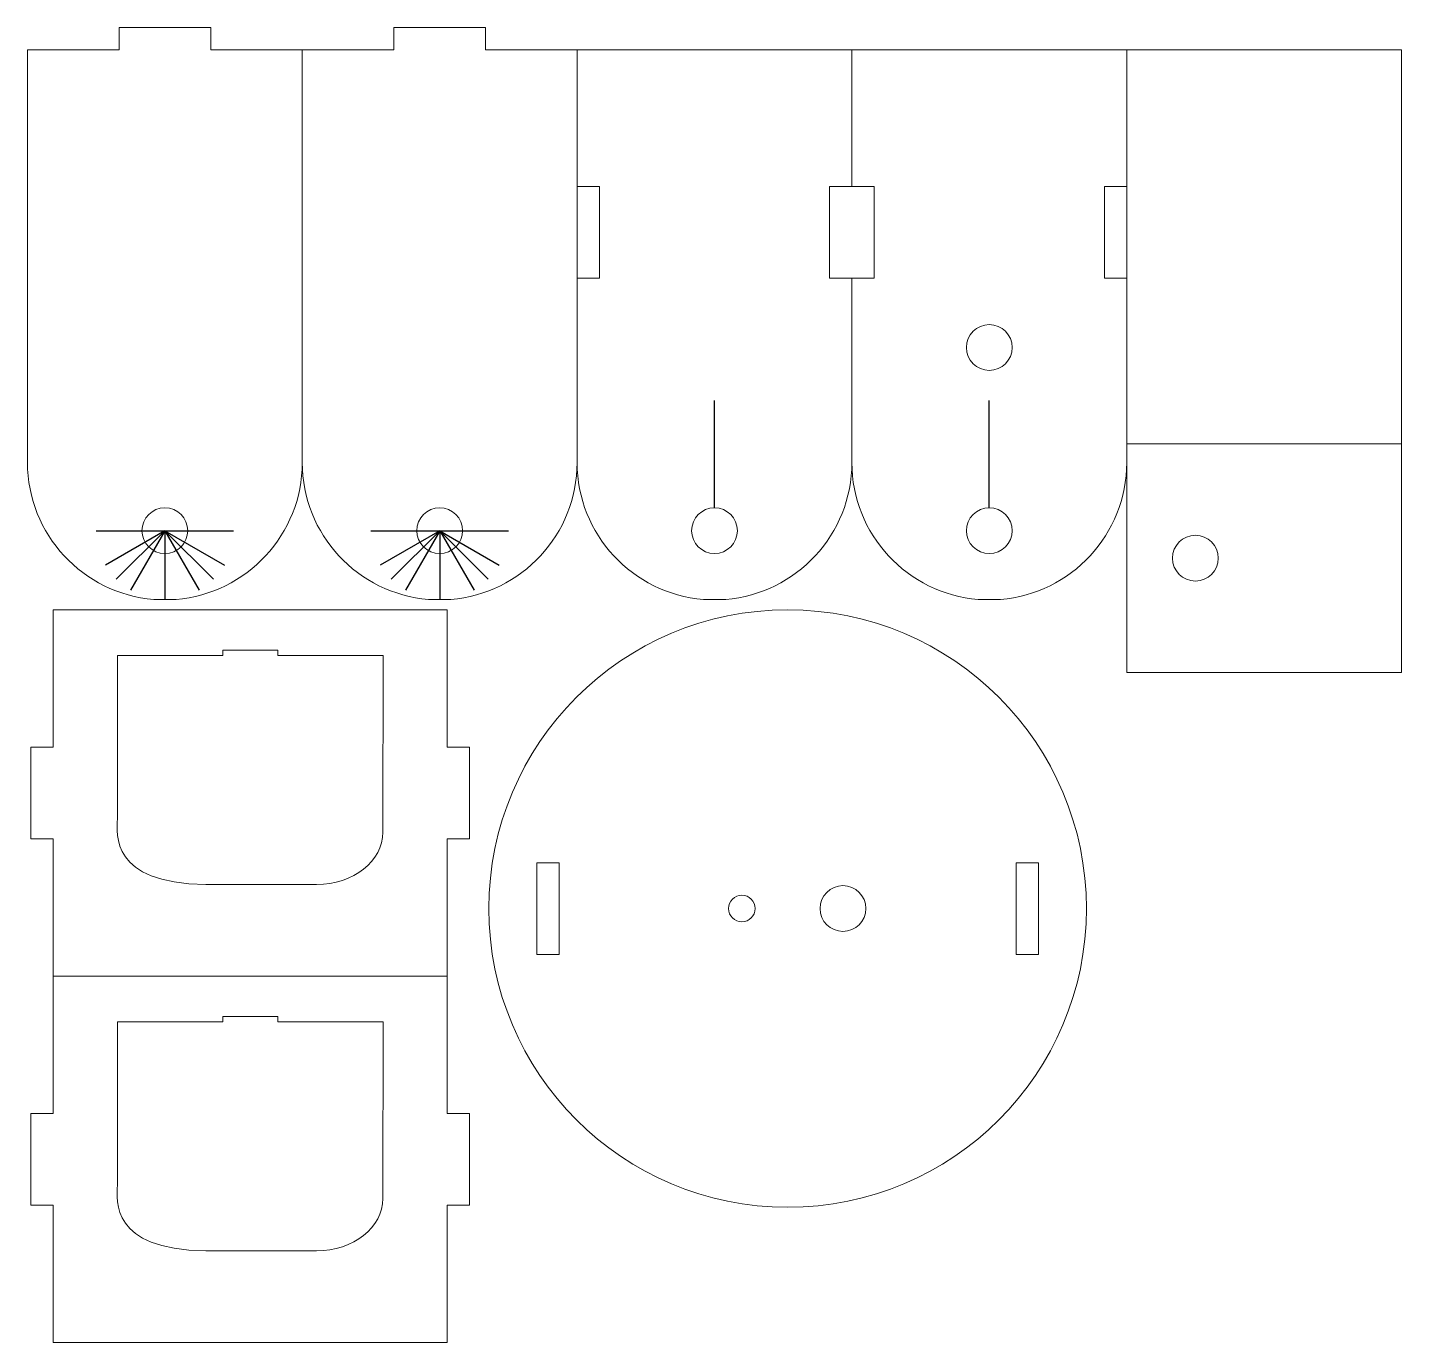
# Model space of a CAD drawing. Header units: inches. Extents: x -4.02 to 3.48, y -1.89 to 5.29.
import ezdxf

# ---------------------------------------------------------------- set-up
doc = ezdxf.new("R2010")
doc.units = ezdxf.units.IN
doc.header["$MEASUREMENT"] = 0
doc.layers.add('Layer 1', color=7, linetype='Continuous')

msp = doc.modelspace()

# ---------------------------------------------------------------- linework, layer by layer
at = {"layer": 'Layer 1', "color": 5, "lineweight": 9}
for points in [[(-1.2427, 0.2308), (-1.1207, 0.2308), (-1.1207, 0.7308), (-1.2427, 0.7308), (-1.2427, 0.2308)], [(1.3733, 0.2308), (1.4953, 0.2308), (1.4953, 0.7308), (1.3733, 0.7308), (1.3733, 0.2308)]]:
    msp.add_lwpolyline(points, close=True, dxfattribs=at)
for centre, major_axis in [((0.1265, 0.4808), (0, 1.6308)), ((0.4285, 0.4808), (0, 0.125)), ((-0.1235, 0.4808), (0, 0.0725))]:
    msp.add_ellipse(centre, major_axis=major_axis, ratio=1, dxfattribs=at)
for points, knots in [([(-2.5228, 5.1685), (-2.5228, 5.1685), (-3.0228, 5.1685), (-3.0228, 5.1685), (-3.0228, 5.1685), (-3.0228, 5.1685), (-3.0228, 5.2905), (-3.0228, 5.2905), (-3.0228, 5.2905), (-3.0228, 5.2905), (-3.5228, 5.2905), (-3.5228, 5.2905), (-3.5228, 5.2905), (-3.5228, 5.2905), (-3.5228, 5.1685), (-3.5228, 5.1685), (-3.5228, 5.1685), (-3.5228, 5.1685), (-4.0228, 5.1685), (-4.0228, 5.1685), (-4.0228, 5.1685), (-4.0228, 5.1685), (-4.0228, 2.9172), (-4.0228, 2.9172), (-4.0228, 2.9172), (-4.0228, 2.9172), (-4.0228, 2.9184), (-4.0228, 2.9184), (-4.0228, 2.9184), (-4.0228, 2.9184), (-4.0228, 2.9172), (-4.0228, 2.9172), (-4.0228, 2.9172), (-4.0228, 2.9172), (-4.0228, 2.916), (-4.0228, 2.916), (-4.0228, 2.916), (-4.0228, 2.5224), (-3.7194, 2.1995), (-3.3337, 2.1685), (-3.3337, 2.1685), (-3.3337, 2.1685), (-3.2118, 2.1685), (-3.2118, 2.1685), (-3.2118, 2.1685), (-2.8262, 2.1995), (-2.5228, 2.5224), (-2.5228, 2.916), (-2.5228, 2.916), (-2.5228, 2.916), (-2.5228, 2.916), (-2.5228, 2.916)], [0, 0, 0, 0, 0.076923, 0.076923, 0.076923, 0.076923, 0.153846, 0.153846, 0.153846, 0.153846, 0.230769, 0.230769, 0.230769, 0.230769, 0.307692, 0.307692, 0.307692, 0.307692, 0.384615, 0.384615, 0.384615, 0.384615, 0.461538, 0.461538, 0.461538, 0.461538, 0.538462, 0.538462, 0.538462, 0.538462, 0.615385, 0.615385, 0.615385, 0.615385, 0.692308, 0.692308, 0.692308, 0.692308, 0.769231, 0.769231, 0.769231, 0.769231, 0.846154, 0.846154, 0.846154, 0.846154, 0.923077, 0.923077, 0.923077, 0.923077, 1, 1, 1, 1]), ([(-1.5228, 5.1685), (-1.5228, 5.1685), (-1.5228, 5.2905), (-1.5228, 5.2905), (-1.5228, 5.2905), (-1.5228, 5.2905), (-2.0228, 5.2905), (-2.0228, 5.2905), (-2.0228, 5.2905), (-2.0228, 5.2905), (-2.0228, 5.1685), (-2.0228, 5.1685), (-2.0228, 5.1685), (-2.0228, 5.1685), (-2.5228, 5.1685), (-2.5228, 5.1685), (-2.5228, 5.1685), (-2.5228, 5.1685), (-2.5228, 2.9172), (-2.5228, 2.9172), (-2.5228, 2.9172), (-2.5228, 2.9172), (-2.5228, 2.9184), (-2.5228, 2.9184), (-2.5228, 2.9184), (-2.5228, 2.9184), (-2.5228, 2.9172), (-2.5228, 2.9172), (-2.5228, 2.9172), (-2.5228, 2.9172), (-2.5228, 2.916), (-2.5228, 2.916), (-2.5228, 2.916), (-2.5228, 2.5224), (-2.2194, 2.1995), (-1.8337, 2.1685), (-1.8337, 2.1685), (-1.8337, 2.1685), (-1.7118, 2.1685), (-1.7118, 2.1685), (-1.7118, 2.1685), (-1.3262, 2.1995), (-1.0228, 2.5224), (-1.0228, 2.916), (-1.0228, 2.916), (-1.0228, 2.916), (-1.0228, 2.916), (-1.0228, 2.916), (-1.0228, 2.916), (-1.0228, 2.916), (-1.0228, 5.1685), (-1.0228, 5.1685), (-1.0228, 5.1685), (-1.0228, 5.1685), (-1.5228, 5.1685), (-1.5228, 5.1685)], [0, 0, 0, 0, 0.071429, 0.071429, 0.071429, 0.071429, 0.142857, 0.142857, 0.142857, 0.142857, 0.214286, 0.214286, 0.214286, 0.214286, 0.285714, 0.285714, 0.285714, 0.285714, 0.357143, 0.357143, 0.357143, 0.357143, 0.428571, 0.428571, 0.428571, 0.428571, 0.5, 0.5, 0.5, 0.5, 0.571429, 0.571429, 0.571429, 0.571429, 0.642857, 0.642857, 0.642857, 0.642857, 0.714286, 0.714286, 0.714286, 0.714286, 0.785714, 0.785714, 0.785714, 0.785714, 0.857143, 0.857143, 0.857143, 0.857143, 0.928571, 0.928571, 0.928571, 0.928571, 1, 1, 1, 1]), ([(-1.0228, 5.1685), (-1.0228, 5.1685), (0.4772, 5.1685), (0.4772, 5.1685), (0.4772, 5.1685), (0.4772, 5.1685), (0.4772, 4.4225), (0.4772, 4.4225), (0.4772, 4.4225), (0.4772, 4.4225), (0.3552, 4.4225), (0.3552, 4.4225), (0.3552, 4.4225), (0.3552, 4.4225), (0.3552, 3.9225), (0.3552, 3.9225), (0.3552, 3.9225), (0.3552, 3.9225), (0.4772, 3.9225), (0.4772, 3.9225), (0.4772, 3.9225), (0.4772, 3.9225), (0.4772, 2.916), (0.4772, 2.916), (0.4772, 2.916), (0.4772, 2.916), (0.4772, 2.916), (0.4772, 2.916), (0.4772, 2.916), (0.4772, 2.5224), (0.1738, 2.1995), (-0.2118, 2.1685), (-0.2118, 2.1685), (-0.2118, 2.1685), (-0.3337, 2.1685), (-0.3337, 2.1685), (-0.3337, 2.1685), (-0.7194, 2.1995), (-1.0228, 2.5224), (-1.0228, 2.916), (-1.0228, 2.916), (-1.0228, 2.916), (-1.0228, 2.9172), (-1.0228, 2.9172), (-1.0228, 2.9172), (-1.0228, 2.9172), (-1.0228, 2.9184), (-1.0228, 2.9184), (-1.0228, 2.9184), (-1.0228, 2.9184), (-1.0228, 2.9172), (-1.0228, 2.9172)], [0, 0, 0, 0, 0.076923, 0.076923, 0.076923, 0.076923, 0.153846, 0.153846, 0.153846, 0.153846, 0.230769, 0.230769, 0.230769, 0.230769, 0.307692, 0.307692, 0.307692, 0.307692, 0.384615, 0.384615, 0.384615, 0.384615, 0.461538, 0.461538, 0.461538, 0.461538, 0.538462, 0.538462, 0.538462, 0.538462, 0.615385, 0.615385, 0.615385, 0.615385, 0.692308, 0.692308, 0.692308, 0.692308, 0.769231, 0.769231, 0.769231, 0.769231, 0.846154, 0.846154, 0.846154, 0.846154, 0.923077, 0.923077, 0.923077, 0.923077, 1, 1, 1, 1]), ([(1.9772, 3.0185), (1.9772, 3.0185), (1.9772, 5.1685), (1.9772, 5.1685), (1.9772, 5.1685), (1.9772, 5.1685), (3.4772, 5.1685), (3.4772, 5.1685), (3.4772, 5.1685), (3.4772, 5.1685), (3.4772, 3.0185), (3.4772, 3.0185)], [0, 0, 0, 0, 0.333333, 0.333333, 0.333333, 0.333333, 0.666667, 0.666667, 0.666667, 0.666667, 1, 1, 1, 1]), ([(-1.0228, 3.9225), (-1.0228, 3.9225), (-0.9008, 3.9225), (-0.9008, 3.9225), (-0.9008, 3.9225), (-0.9008, 3.9225), (-0.9008, 4.4225), (-0.9008, 4.4225), (-0.9008, 4.4225), (-0.9008, 4.4225), (-1.0228, 4.4225), (-1.0228, 4.4225)], [0, 0, 0, 0, 0.333333, 0.333333, 0.333333, 0.333333, 0.666667, 0.666667, 0.666667, 0.666667, 1, 1, 1, 1]), ([(0.4772, 3.9225), (0.4772, 3.9225), (0.5992, 3.9225), (0.5992, 3.9225), (0.5992, 3.9225), (0.5992, 3.9225), (0.5992, 4.4225), (0.5992, 4.4225), (0.5992, 4.4225), (0.5992, 4.4225), (0.4772, 4.4225), (0.4772, 4.4225)], [0, 0, 0, 0, 0.333333, 0.333333, 0.333333, 0.333333, 0.666667, 0.666667, 0.666667, 0.666667, 1, 1, 1, 1]), ([(1.9772, 4.4225), (1.9772, 4.4225), (1.8552, 4.4225), (1.8552, 4.4225), (1.8552, 4.4225), (1.8552, 4.4225), (1.8552, 3.9225), (1.8552, 3.9225), (1.8552, 3.9225), (1.8552, 3.9225), (1.9772, 3.9225), (1.9772, 3.9225)], [0, 0, 0, 0, 0.333333, 0.333333, 0.333333, 0.333333, 0.666667, 0.666667, 0.666667, 0.666667, 1, 1, 1, 1]), ([(1.2272, 3.6686), (1.2962, 3.6686), (1.3522, 3.6126), (1.3522, 3.5436), (1.3522, 3.5436), (1.3522, 3.4745), (1.2962, 3.4186), (1.2272, 3.4186), (1.2272, 3.4186), (1.1582, 3.4186), (1.1022, 3.4745), (1.1022, 3.5436), (1.1022, 3.5436), (1.1022, 3.6126), (1.1582, 3.6686), (1.2272, 3.6686)], [0, 0, 0, 0, 0.25, 0.25, 0.25, 0.25, 0.5, 0.5, 0.5, 0.5, 0.75, 0.75, 0.75, 0.75, 1, 1, 1, 1]), ([(3.4772, 3.0185), (3.4772, 3.0185), (3.4772, 1.7685), (3.4772, 1.7685), (3.4772, 1.7685), (3.4772, 1.7685), (1.9772, 1.7685), (1.9772, 1.7685), (1.9772, 1.7685), (1.9772, 1.7685), (1.9772, 3.0185), (1.9772, 3.0185), (1.9772, 3.0185), (1.9772, 3.0185), (3.4772, 3.0185), (3.4772, 3.0185)], [0, 0, 0, 0, 0.25, 0.25, 0.25, 0.25, 0.5, 0.5, 0.5, 0.5, 0.75, 0.75, 0.75, 0.75, 1, 1, 1, 1]), ([(1.9772, 2.916), (1.9772, 2.916), (1.9772, 2.916), (1.9772, 2.916), (1.9772, 2.916), (1.9772, 2.5224), (1.6738, 2.1995), (1.2882, 2.1685), (1.2882, 2.1685), (1.2882, 2.1685), (1.1663, 2.1685), (1.1663, 2.1685), (1.1663, 2.1685), (0.7806, 2.1995), (0.4772, 2.5224), (0.4772, 2.916), (0.4772, 2.916), (0.4772, 2.916), (0.4772, 2.9172), (0.4772, 2.9172), (0.4772, 2.9172), (0.4772, 2.9172), (0.4772, 2.9184), (0.4772, 2.9184), (0.4772, 2.9184), (0.4772, 2.9184), (0.4772, 2.9172), (0.4772, 2.9172)], [0, 0, 0, 0, 0.142857, 0.142857, 0.142857, 0.142857, 0.285714, 0.285714, 0.285714, 0.285714, 0.428571, 0.428571, 0.428571, 0.428571, 0.571429, 0.571429, 0.571429, 0.571429, 0.714286, 0.714286, 0.714286, 0.714286, 0.857143, 0.857143, 0.857143, 0.857143, 1, 1, 1, 1]), ([(-3.2728, 2.6686), (-3.2038, 2.6686), (-3.1478, 2.6126), (-3.1478, 2.5436), (-3.1478, 2.5436), (-3.1478, 2.4745), (-3.2038, 2.4186), (-3.2728, 2.4186), (-3.2728, 2.4186), (-3.3418, 2.4186), (-3.3978, 2.4745), (-3.3978, 2.5436), (-3.3978, 2.5436), (-3.3978, 2.6126), (-3.3418, 2.6686), (-3.2728, 2.6686)], [0, 0, 0, 0, 0.25, 0.25, 0.25, 0.25, 0.5, 0.5, 0.5, 0.5, 0.75, 0.75, 0.75, 0.75, 1, 1, 1, 1]), ([(-1.7728, 2.6686), (-1.7038, 2.6686), (-1.6478, 2.6126), (-1.6478, 2.5436), (-1.6478, 2.5436), (-1.6478, 2.4745), (-1.7038, 2.4186), (-1.7728, 2.4186), (-1.7728, 2.4186), (-1.8418, 2.4186), (-1.8978, 2.4745), (-1.8978, 2.5436), (-1.8978, 2.5436), (-1.8978, 2.6126), (-1.8418, 2.6686), (-1.7728, 2.6686)], [0, 0, 0, 0, 0.25, 0.25, 0.25, 0.25, 0.5, 0.5, 0.5, 0.5, 0.75, 0.75, 0.75, 0.75, 1, 1, 1, 1]), ([(-0.2728, 2.6686), (-0.2038, 2.6686), (-0.1478, 2.6126), (-0.1478, 2.5436), (-0.1478, 2.5436), (-0.1478, 2.4745), (-0.2038, 2.4186), (-0.2728, 2.4186), (-0.2728, 2.4186), (-0.3418, 2.4186), (-0.3978, 2.4745), (-0.3978, 2.5436), (-0.3978, 2.5436), (-0.3978, 2.6126), (-0.3418, 2.6686), (-0.2728, 2.6686)], [0, 0, 0, 0, 0.25, 0.25, 0.25, 0.25, 0.5, 0.5, 0.5, 0.5, 0.75, 0.75, 0.75, 0.75, 1, 1, 1, 1]), ([(1.2272, 2.6686), (1.2962, 2.6686), (1.3522, 2.6126), (1.3522, 2.5436), (1.3522, 2.5436), (1.3522, 2.4745), (1.2962, 2.4186), (1.2272, 2.4186), (1.2272, 2.4186), (1.1582, 2.4186), (1.1022, 2.4745), (1.1022, 2.5436), (1.1022, 2.5436), (1.1022, 2.6126), (1.1582, 2.6686), (1.2272, 2.6686)], [0, 0, 0, 0, 0.25, 0.25, 0.25, 0.25, 0.5, 0.5, 0.5, 0.5, 0.75, 0.75, 0.75, 0.75, 1, 1, 1, 1]), ([(2.4772, 2.3935), (2.4772, 2.3245), (2.4212, 2.2685), (2.3522, 2.2685), (2.3522, 2.2685), (2.2832, 2.2685), (2.2272, 2.3245), (2.2272, 2.3935), (2.2272, 2.3935), (2.2272, 2.4625), (2.2832, 2.5185), (2.3522, 2.5185), (2.3522, 2.5185), (2.4212, 2.5185), (2.4772, 2.4625), (2.4772, 2.3935)], [0, 0, 0, 0, 0.25, 0.25, 0.25, 0.25, 0.5, 0.5, 0.5, 0.5, 0.75, 0.75, 0.75, 0.75, 1, 1, 1, 1]), ([(-3.8821, 0.1118), (-3.8821, 0.1118), (-3.8821, 0.8618), (-3.8821, 0.8618), (-3.8821, 0.8618), (-3.8821, 0.8618), (-4.0041, 0.8618), (-4.0041, 0.8618), (-4.0041, 0.8618), (-4.0041, 0.8618), (-4.0041, 1.3618), (-4.0041, 1.3618), (-4.0041, 1.3618), (-4.0041, 1.3618), (-3.8821, 1.3618), (-3.8821, 1.3618), (-3.8821, 1.3618), (-3.8821, 1.3618), (-3.8821, 2.1118), (-3.8821, 2.1118), (-3.8821, 2.1118), (-3.8821, 2.1118), (-1.7321, 2.1118), (-1.7321, 2.1118), (-1.7321, 2.1118), (-1.7321, 2.1118), (-1.7321, 1.3618), (-1.7321, 1.3618), (-1.7321, 1.3618), (-1.7321, 1.3618), (-1.6101, 1.3618), (-1.6101, 1.3618), (-1.6101, 1.3618), (-1.6101, 1.3618), (-1.6101, 0.8618), (-1.6101, 0.8618), (-1.6101, 0.8618), (-1.6101, 0.8618), (-1.7321, 0.8618), (-1.7321, 0.8618), (-1.7321, 0.8618), (-1.7321, 0.8618), (-1.7321, 0.1118), (-1.7321, 0.1118)], [0, 0, 0, 0, 0.090909, 0.090909, 0.090909, 0.090909, 0.181818, 0.181818, 0.181818, 0.181818, 0.272727, 0.272727, 0.272727, 0.272727, 0.363636, 0.363636, 0.363636, 0.363636, 0.454545, 0.454545, 0.454545, 0.454545, 0.545455, 0.545455, 0.545455, 0.545455, 0.636364, 0.636364, 0.636364, 0.636364, 0.727273, 0.727273, 0.727273, 0.727273, 0.818182, 0.818182, 0.818182, 0.818182, 0.909091, 0.909091, 0.909091, 0.909091, 1, 1, 1, 1]), ([(-2.0823, 0.8979), (-2.0823, 0.8979), (-2.0821, 1.8618), (-2.0821, 1.8618), (-2.0821, 1.8618), (-2.0821, 1.8618), (-2.6571, 1.8618), (-2.6571, 1.8618), (-2.6571, 1.8618), (-2.6571, 1.8618), (-2.6571, 1.8918), (-2.6571, 1.8918), (-2.6571, 1.8918), (-2.6571, 1.8918), (-2.9571, 1.8918), (-2.9571, 1.8918), (-2.9571, 1.8918), (-2.9571, 1.8918), (-2.9571, 1.8618), (-2.9571, 1.8618), (-2.9571, 1.8618), (-2.9571, 1.8618), (-3.5321, 1.8618), (-3.5321, 1.8618), (-3.5321, 1.8618), (-3.5321, 1.8618), (-3.5321, 0.97), (-3.5321, 0.97), (-3.5321, 0.97), (-3.5321, 0.8863), (-3.5763, 0.6204), (-3.0491, 0.6118), (-3.0491, 0.6118), (-3.0491, 0.6118), (-2.4448, 0.6118), (-2.4448, 0.6118)], [0, 0, 0, 0, 0.111111, 0.111111, 0.111111, 0.111111, 0.222222, 0.222222, 0.222222, 0.222222, 0.333333, 0.333333, 0.333333, 0.333333, 0.444444, 0.444444, 0.444444, 0.444444, 0.555556, 0.555556, 0.555556, 0.555556, 0.666667, 0.666667, 0.666667, 0.666667, 0.777778, 0.777778, 0.777778, 0.777778, 0.888889, 0.888889, 0.888889, 0.888889, 1, 1, 1, 1]), ([(-3.8821, 0.1118), (-3.8821, 0.1118), (-1.7321, 0.1118), (-1.7321, 0.1118), (-1.7321, 0.1118), (-1.7321, 0.1118), (-1.7321, -0.6382), (-1.7321, -0.6382), (-1.7321, -0.6382), (-1.7321, -0.6382), (-1.6101, -0.6382), (-1.6101, -0.6382), (-1.6101, -0.6382), (-1.6101, -0.6382), (-1.6101, -1.1382), (-1.6101, -1.1382), (-1.6101, -1.1382), (-1.6101, -1.1382), (-1.7321, -1.1382), (-1.7321, -1.1382), (-1.7321, -1.1382), (-1.7321, -1.1382), (-1.7321, -1.8882), (-1.7321, -1.8882), (-1.7321, -1.8882), (-1.7321, -1.8882), (-3.8821, -1.8882), (-3.8821, -1.8882), (-3.8821, -1.8882), (-3.8821, -1.8882), (-3.8821, -1.1382), (-3.8821, -1.1382), (-3.8821, -1.1382), (-3.8821, -1.1382), (-4.0041, -1.1382), (-4.0041, -1.1382), (-4.0041, -1.1382), (-4.0041, -1.1382), (-4.0041, -0.6382), (-4.0041, -0.6382), (-4.0041, -0.6382), (-4.0041, -0.6382), (-3.8821, -0.6382), (-3.8821, -0.6382), (-3.8821, -0.6382), (-3.8821, -0.6382), (-3.8821, 0.1118), (-3.8821, 0.1118)], [0, 0, 0, 0, 0.083333, 0.083333, 0.083333, 0.083333, 0.166667, 0.166667, 0.166667, 0.166667, 0.25, 0.25, 0.25, 0.25, 0.333333, 0.333333, 0.333333, 0.333333, 0.416667, 0.416667, 0.416667, 0.416667, 0.5, 0.5, 0.5, 0.5, 0.583333, 0.583333, 0.583333, 0.583333, 0.666667, 0.666667, 0.666667, 0.666667, 0.75, 0.75, 0.75, 0.75, 0.833333, 0.833333, 0.833333, 0.833333, 0.916667, 0.916667, 0.916667, 0.916667, 1, 1, 1, 1]), ([(-2.0823, -1.1021), (-2.0823, -1.1021), (-2.0821, -0.1382), (-2.0821, -0.1382), (-2.0821, -0.1382), (-2.0821, -0.1382), (-2.6571, -0.1382), (-2.6571, -0.1382), (-2.6571, -0.1382), (-2.6571, -0.1382), (-2.6571, -0.1082), (-2.6571, -0.1082), (-2.6571, -0.1082), (-2.6571, -0.1082), (-2.9571, -0.1082), (-2.9571, -0.1082), (-2.9571, -0.1082), (-2.9571, -0.1082), (-2.9571, -0.1382), (-2.9571, -0.1382), (-2.9571, -0.1382), (-2.9571, -0.1382), (-3.5321, -0.1382), (-3.5321, -0.1382), (-3.5321, -0.1382), (-3.5321, -0.1382), (-3.5321, -1.03), (-3.5321, -1.03), (-3.5321, -1.03), (-3.5321, -1.1137), (-3.5763, -1.3796), (-3.0491, -1.3882), (-3.0491, -1.3882), (-3.0491, -1.3882), (-2.4448, -1.3882), (-2.4448, -1.3882)], [0, 0, 0, 0, 0.111111, 0.111111, 0.111111, 0.111111, 0.222222, 0.222222, 0.222222, 0.222222, 0.333333, 0.333333, 0.333333, 0.333333, 0.444444, 0.444444, 0.444444, 0.444444, 0.555556, 0.555556, 0.555556, 0.555556, 0.666667, 0.666667, 0.666667, 0.666667, 0.777778, 0.777778, 0.777778, 0.777778, 0.888889, 0.888889, 0.888889, 0.888889, 1, 1, 1, 1])]:
    msp.add_open_spline(points, degree=3, knots=knots, dxfattribs=at)
for points in [[(0.4772, 5.1685), (0.4772, 5.1685), (1.9772, 5.1685), (1.9772, 5.1685)], [(-2.4448, 0.6118), (-2.2447, 0.6118), (-2.0823, 0.7399), (-2.0823, 0.8979)], [(-2.4448, -1.3882), (-2.2447, -1.3882), (-2.0823, -1.2601), (-2.0823, -1.1021)]]:
    msp.add_open_spline(points, degree=3, dxfattribs=at)
at = {"layer": 'Layer 1', "lineweight": 25}
for points in [[(-0.2728, 2.6686), (-0.2728, 2.6686), (-0.2728, 3.2541), (-0.2728, 3.2541)], [(1.2272, 2.6686), (1.2272, 2.6686), (1.2272, 3.2541), (1.2272, 3.2541)], [(1.2272, 2.6686), (1.2272, 2.6686), (1.2272, 3.2541), (1.2272, 3.2541)], [(-3.6479, 2.5436), (-3.6479, 2.5436), (-3.2728, 2.5436), (-3.2728, 2.5436)], [(-3.2728, 2.5436), (-3.2728, 2.5436), (-3.5976, 2.356), (-3.5976, 2.356)], [(-3.538, 2.2784), (-3.538, 2.2784), (-3.2728, 2.5436), (-3.2728, 2.5436)], [(-3.2728, 2.5436), (-3.2728, 2.5436), (-3.4603, 2.2188), (-3.4603, 2.2188)], [(-3.2728, 2.5436), (-3.2728, 2.5436), (-2.8977, 2.5436), (-2.8977, 2.5436)], [(-3.2728, 2.5436), (-3.2728, 2.5436), (-3.2728, 2.1685), (-3.2728, 2.1685)], [(-3.2728, 2.5436), (-3.2728, 2.5436), (-3.0853, 2.2188), (-3.0853, 2.2188)], [(-3.2728, 2.5436), (-3.2728, 2.5436), (-2.948, 2.356), (-2.948, 2.356)], [(-3.0076, 2.2784), (-3.0076, 2.2784), (-3.2728, 2.5436), (-3.2728, 2.5436)], [(-2.1479, 2.5436), (-2.1479, 2.5436), (-1.7728, 2.5436), (-1.7728, 2.5436)], [(-1.7728, 2.5436), (-1.7728, 2.5436), (-2.0976, 2.356), (-2.0976, 2.356)], [(-2.038, 2.2784), (-2.038, 2.2784), (-1.7728, 2.5436), (-1.7728, 2.5436)], [(-1.7728, 2.5436), (-1.7728, 2.5436), (-1.9603, 2.2188), (-1.9603, 2.2188)], [(-1.7728, 2.5436), (-1.7728, 2.5436), (-1.3977, 2.5436), (-1.3977, 2.5436)], [(-1.7728, 2.5436), (-1.7728, 2.5436), (-1.7728, 2.1685), (-1.7728, 2.1685)], [(-1.7728, 2.5436), (-1.7728, 2.5436), (-1.5853, 2.2188), (-1.5853, 2.2188)], [(-1.7728, 2.5436), (-1.7728, 2.5436), (-1.448, 2.356), (-1.448, 2.356)], [(-1.5076, 2.2784), (-1.5076, 2.2784), (-1.7728, 2.5436), (-1.7728, 2.5436)]]:
    msp.add_open_spline(points, degree=3, dxfattribs=at)

doc.saveas('drawing.dxf')
